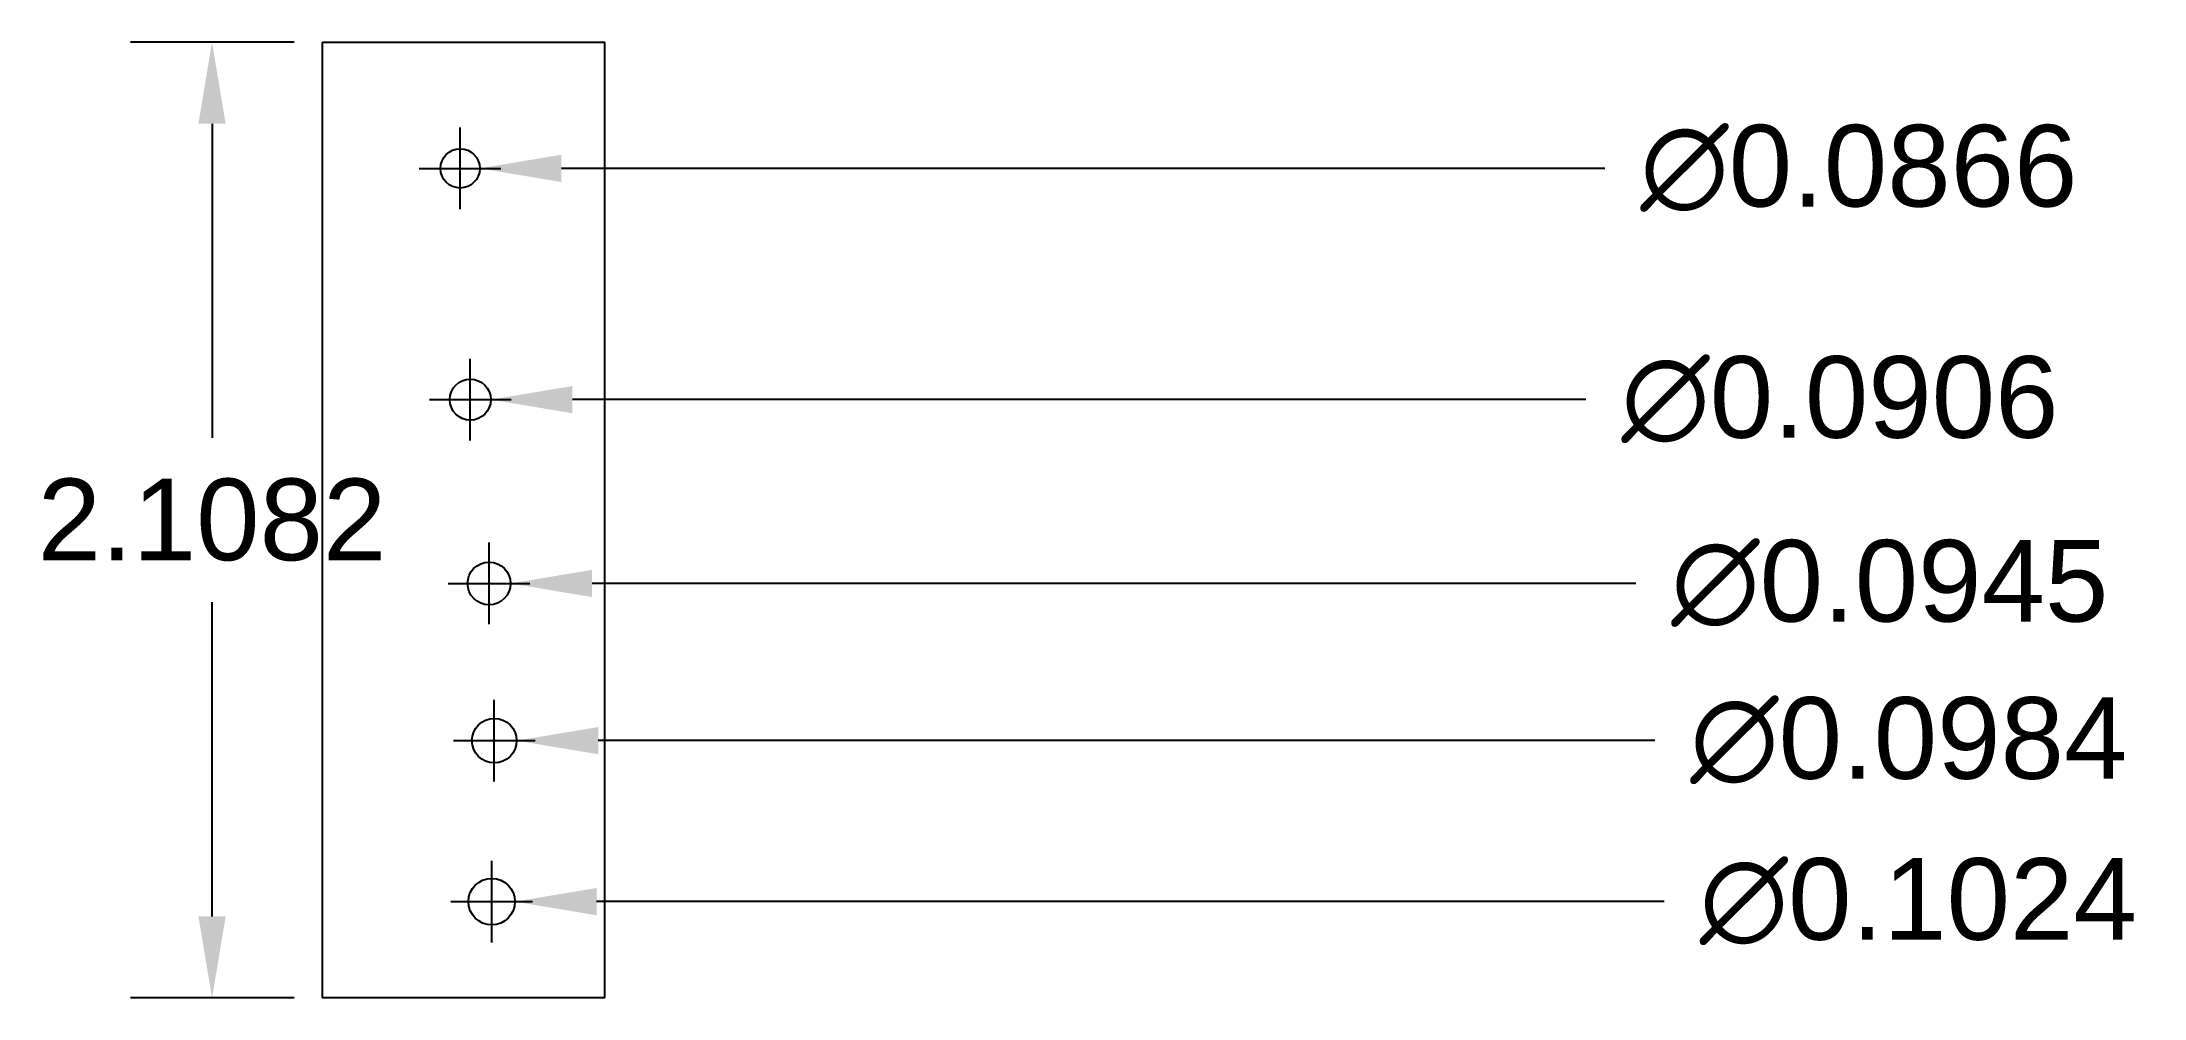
# Model space of a CAD drawing. Header units: inches. Extents: x 2.89 to 7.52, y 18.9 to 21.01.
import ezdxf

# ---------------------------------------------------------------- set-up
doc = ezdxf.new("R2010")
doc.units = ezdxf.units.IN
doc.header["$MEASUREMENT"] = 0
doc.layers.get('0').update_dxf_attribs({"color": 1})
doc.layers.add('dimensions', color=4, linetype='Continuous')
doc.styles.get("Standard").update_dxf_attribs({"font": 'Arial Regular.ttf'})
doc.dimstyles.get("Standard").update_dxf_attribs({"dimtxt": 0.18, "dimasz": 0.18, "dimexe": 0.18, "dimexo": 0.0625, "dimgap": 0.09, "dimtad": 0, "dimtih": 1, "dimtoh": 1, "dimdec": 4, "dimzin": 0, "dimdsep": 46, "dimtxsty": 'Standard', "dimcen": 0.09, "dimadec": 0, "dimazin": 0, "dimtfac": 1, "dimtdec": 4, "dimtofl": 0, "dimtmove": 0, "dimatfit": 3, "dimfxl": 1, "dimtolj": 1, "dimtzin": 0, "dimarcsym": 0})

# ---------------------------------------------------------------- blocks, each defined once
blk = doc.blocks.new('*D15')
at = {"layer": 'Defpoints', "color": 0}
for p in [(3.7653, 20.7276), (3.852, 20.7276)]:
    blk.add_point(p, dxfattribs=at)
at = {"layer": 'dimensions', "color": 0, "lineweight": -2}
for p, q in [((3.8087, 20.6376), (3.8087, 20.8176)), ((3.7187, 20.7276), (3.8987, 20.7276)), ((6.3332, 20.7276), (4.032, 20.7276))]:
    blk.add_line(p, q, dxfattribs=at)
at = {"layer": 'dimensions', "color": 0}
blk.add_solid([(4.032, 20.7576), (4.032, 20.6976), (3.852, 20.7276)], dxfattribs=at)
at = {"layer": 'dimensions', "color": 0, "insert": (6.8934, 20.7276), "char_height": 0.18, "attachment_point": 5}
blk.add_mtext('\\A1;∅0.0866', dxfattribs=at)
blk = doc.blocks.new('*D16')
at = {"layer": 'Defpoints', "color": 0}
for p in [(3.7858, 20.2176), (3.8764, 20.2176)]:
    blk.add_point(p, dxfattribs=at)
at = {"layer": 'dimensions', "color": 0, "lineweight": -2}
for p, q in [((3.8311, 20.1276), (3.8311, 20.3076)), ((3.7411, 20.2176), (3.9211, 20.2176)), ((6.2913, 20.2176), (4.0564, 20.2176))]:
    blk.add_line(p, q, dxfattribs=at)
at = {"layer": 'dimensions', "color": 0}
blk.add_solid([(4.0564, 20.2476), (4.0564, 20.1876), (3.8764, 20.2176)], dxfattribs=at)
at = {"layer": 'dimensions', "color": 0, "insert": (6.8516, 20.2176), "char_height": 0.18, "attachment_point": 5}
blk.add_mtext('\\A1;∅0.0906', dxfattribs=at)
blk = doc.blocks.new('*D17')
at = {"layer": 'Defpoints', "color": 0}
for p in [(3.8253, 19.8122), (3.9197, 19.8122)]:
    blk.add_point(p, dxfattribs=at)
at = {"layer": 'dimensions', "color": 0, "lineweight": -2}
for p, q in [((3.8725, 19.7222), (3.8725, 19.9022)), ((3.7825, 19.8122), (3.9625, 19.8122)), ((6.4013, 19.8122), (4.0997, 19.8122))]:
    blk.add_line(p, q, dxfattribs=at)
at = {"layer": 'dimensions', "color": 0}
blk.add_solid([(4.0997, 19.8422), (4.0997, 19.7822), (3.9197, 19.8122)], dxfattribs=at)
at = {"layer": 'dimensions', "color": 0, "insert": (6.9616, 19.8122), "char_height": 0.18, "attachment_point": 5}
blk.add_mtext('\\A1;∅0.0945', dxfattribs=at)
blk = doc.blocks.new('*D18')
at = {"layer": 'Defpoints', "color": 0}
for p in [(3.8349, 19.4655), (3.9333, 19.4655)]:
    blk.add_point(p, dxfattribs=at)
at = {"layer": 'dimensions', "color": 0, "lineweight": -2}
for p, q in [((3.8841, 19.3755), (3.8841, 19.5555)), ((3.7941, 19.4655), (3.9741, 19.4655)), ((6.4432, 19.4655), (4.1133, 19.4655))]:
    blk.add_line(p, q, dxfattribs=at)
at = {"layer": 'dimensions', "color": 0}
blk.add_solid([(4.1133, 19.4955), (4.1133, 19.4355), (3.9333, 19.4655)], dxfattribs=at)
at = {"layer": 'dimensions', "color": 0, "insert": (7.0035, 19.4655), "char_height": 0.18, "attachment_point": 5}
blk.add_mtext('\\A1;∅0.0984', dxfattribs=at)
blk = doc.blocks.new('*D19')
at = {"layer": 'Defpoints', "color": 0}
for p in [(3.8271, 19.1105), (3.9295, 19.1105)]:
    blk.add_point(p, dxfattribs=at)
at = {"layer": 'dimensions', "color": 0, "lineweight": -2}
for p, q in [((3.8783, 19.0205), (3.8783, 19.2005)), ((3.7883, 19.1105), (3.9683, 19.1105)), ((6.4641, 19.1105), (4.1095, 19.1105))]:
    blk.add_line(p, q, dxfattribs=at)
at = {"layer": 'dimensions', "color": 0}
blk.add_solid([(4.1095, 19.1405), (4.1095, 19.0805), (3.9295, 19.1105)], dxfattribs=at)
at = {"layer": 'dimensions', "color": 0, "insert": (7.0244, 19.1105), "char_height": 0.18, "attachment_point": 5}
blk.add_mtext('\\A1;∅0.1024', dxfattribs=at)
blk = doc.blocks.new('*D23')
at = {"layer": 'Defpoints', "color": 0}
for p in [(3.5053, 21.0062), (3.2616, 18.898), (3.5053, 18.898)]:
    blk.add_point(p, dxfattribs=at)
at = {"layer": 'dimensions', "color": 0, "lineweight": -2}
for p, q in [((3.4428, 21.0062), (3.0816, 21.0062)), ((3.2616, 20.8262), (3.2616, 20.1334)), ((3.2616, 19.078), (3.2616, 19.7709)), ((3.4428, 18.898), (3.0816, 18.898))]:
    blk.add_line(p, q, dxfattribs=at)
at = {"layer": 'dimensions', "color": 0}
for points in [[(3.2316, 20.8262), (3.2916, 20.8262), (3.2616, 21.0062)], [(3.2316, 19.078), (3.2916, 19.078), (3.2616, 18.898)]]:
    blk.add_solid(points, dxfattribs=at)
at = {"layer": 'dimensions', "color": 0, "insert": (3.2616, 19.9521), "char_height": 0.18, "attachment_point": 5}
blk.add_mtext('\\A1;2.1082', dxfattribs=at)

msp = doc.modelspace()

# ---------------------------------------------------------------- linework, layer by layer
msp.add_lwpolyline([(3.50526, 21.00625), (4.12711, 21.00625), (4.12711, 18.89804), (3.50526, 18.89804)], close=True)
for centre, radius in [((3.80866, 20.72756), 0.04331), ((3.83108, 20.21762), 0.04528), ((3.8725, 19.81222), 0.04724), ((3.88407, 19.4655), 0.04921), ((3.87833, 19.11048), 0.05118)]:
    msp.add_circle(centre, radius)

# ---------------------------------------------------------------- dimensions: what is measured, and where the dimension line sits
at = {"layer": 'dimensions'}
dim = msp.add_linear_dim(base=(3.26157, 18.89804), p1=(3.50526, 21.00625), p2=(3.50526, 18.89804), angle=90, dimstyle='Standard', dxfattribs=at)
dim.commit()
dim.dimension.update_dxf_attribs({"geometry": '*D23', "text_midpoint": (3.26157, 19.95214)})
for p1, p2, picture, middle in [((3.76535, 20.72756), (3.85196, 20.72756), '*D15', (6.89344, 20.72756)), ((3.785809, 20.217622), (3.87636, 20.217622), '*D16', (6.851588, 20.217622)), ((3.82525, 19.81222), (3.91974, 19.81222), '*D17', (6.96161, 19.81222)), ((3.83486, 19.4655), (3.93328, 19.4655), '*D18', (7.00346, 19.4655)), ((3.82715, 19.11048), (3.92951, 19.11048), '*D19', (7.02438, 19.11048))]:
    dim = msp.add_diameter_dim_2p(p1=p1, p2=p2, dimstyle='Standard', dxfattribs=at)
    dim.commit()
    dim.dimension.update_dxf_attribs({"geometry": picture, "text_midpoint": middle, "dimtype": 163})

doc.saveas('drawing.dxf')
